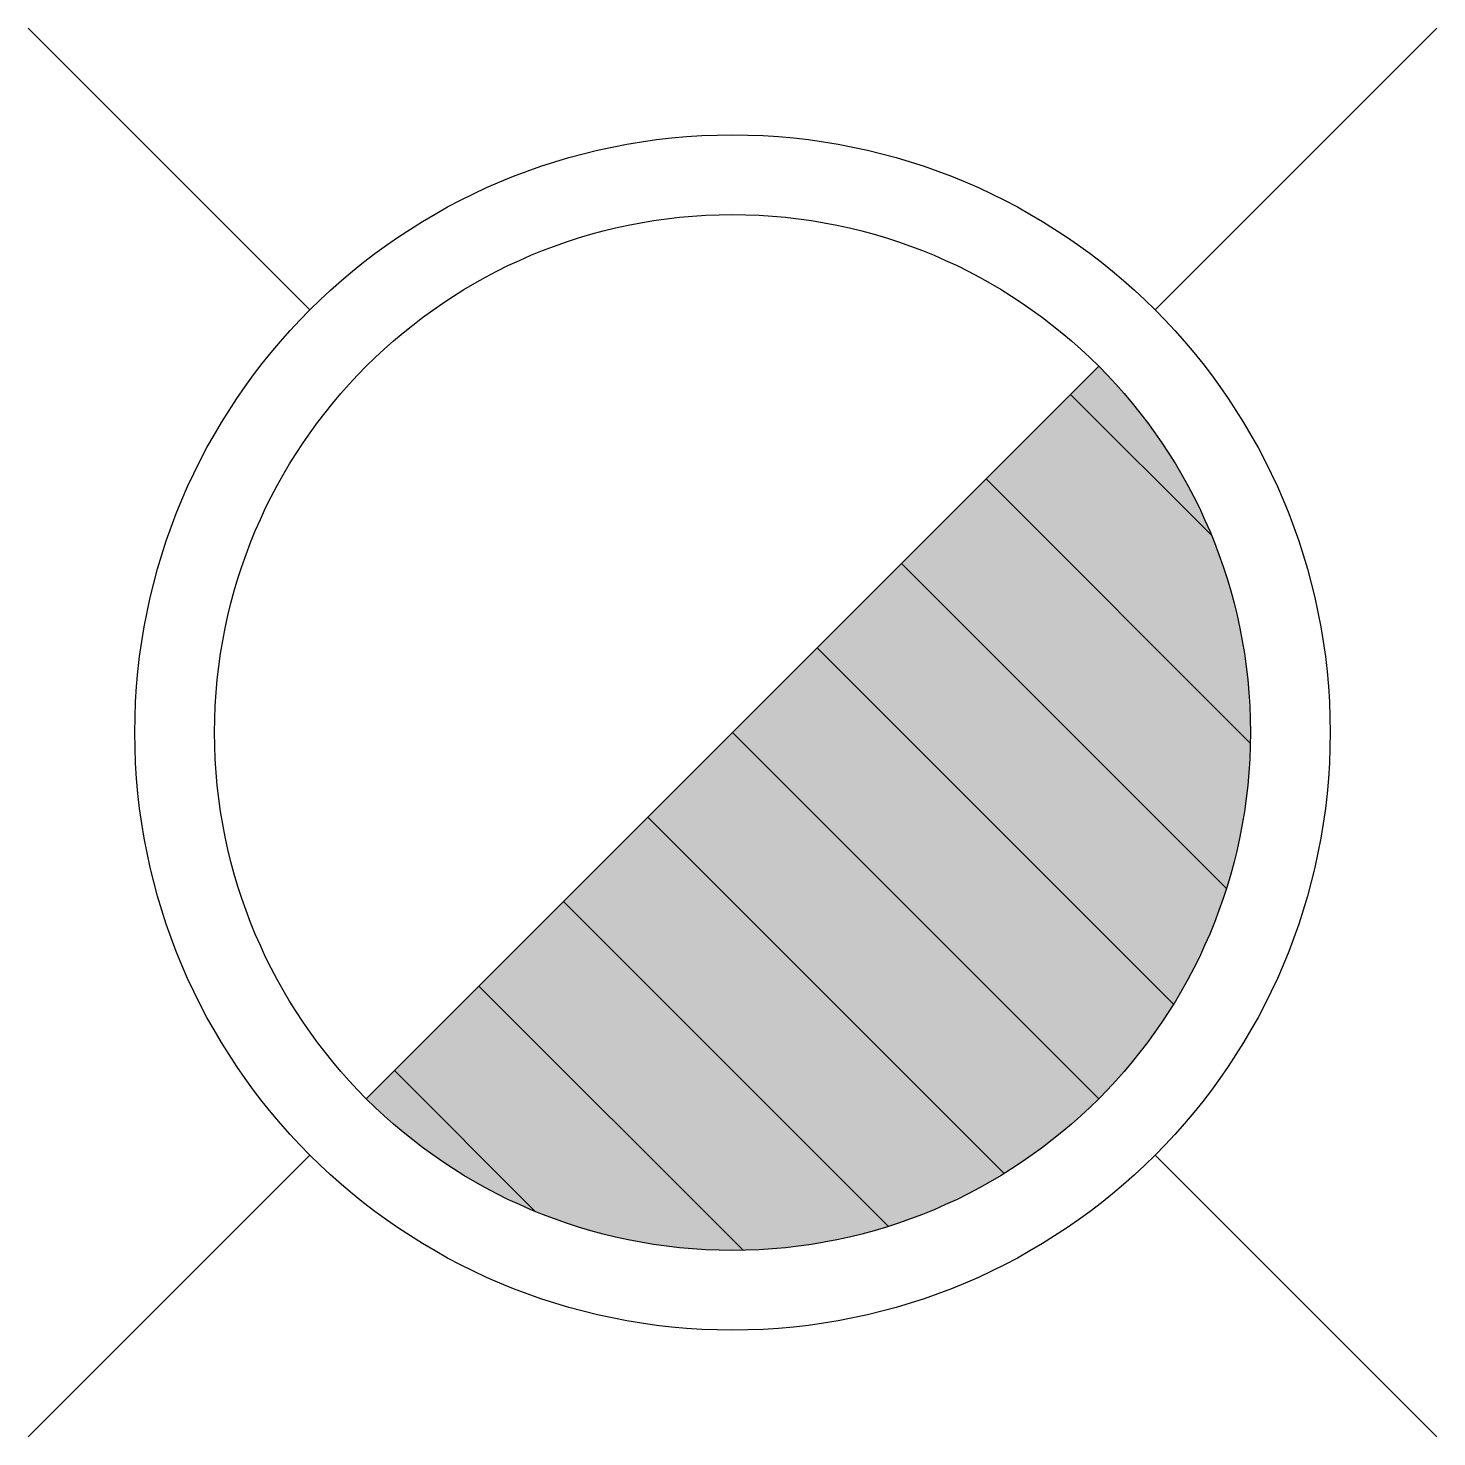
# Model space of a CAD drawing. Header units: feet. Extents: x -0.59 to 0.59, y -0.59 to 0.59.
import ezdxf

# ---------------------------------------------------------------- set-up
doc = ezdxf.new("R2010")
doc.units = ezdxf.units.FT
doc.header["$MEASUREMENT"] = 0

msp = doc.modelspace()

# ---------------------------------------------------------------- linework, layer by layer
for p, q in [((-0.3536, 0.3536, 1), (-0.5893, 0.5893, 1)), ((0.3536, 0.3536, 1), (0.5893, 0.5893, 1)), ((0.3064, 0.3064, 1.0001), (-0.3064, -0.3064, 1.0001)), ((0.4007, 0.165, 1.0001), (0.2828, 0.2828, 1.0001)), ((0.4333, -0.0091, 1.0001), (0.2121, 0.2121, 1.0001)), ((0.4132, -0.1304, 1.0001), (0.1414, 0.1414, 1.0001)), ((0.3689, -0.2274, 1.0001), (0.0707, 0.0707, 1.0001)), ((0.3064, -0.3064, 1.0001), (0, 0, 1.0001)), ((0.2274, -0.3689, 1.0001), (-0.0707, -0.0707, 1.0001)), ((0.1304, -0.4132, 1.0001), (-0.1414, -0.1414, 1.0001)), ((0.0091, -0.4333, 1.0001), (-0.2121, -0.2121, 1.0001)), ((-0.165, -0.4007, 1.0001), (-0.2828, -0.2828, 1.0001)), ((-0.3536, -0.3536, 1), (-0.5893, -0.5893, 1)), ((0.3536, -0.3536, 1), (0.5893, -0.5893, 1))]:
    msp.add_line(p, q)
at = {"const_width": 0.4333, "elevation": 1.0001}
msp.add_lwpolyline([(-0.1532, -0.1532, 1), (0.1532, 0.1532, 1)], format="xyb", dxfattribs=at)
for centre, radius in [((0, 0, 1), 0.5), ((0, 0, 1.0001), 0.4333)]:
    msp.add_circle(centre, radius)
at = {"layer": 'Defpoints'}
msp.add_point((0, 0), dxfattribs=at)

doc.saveas('drawing.dxf')
